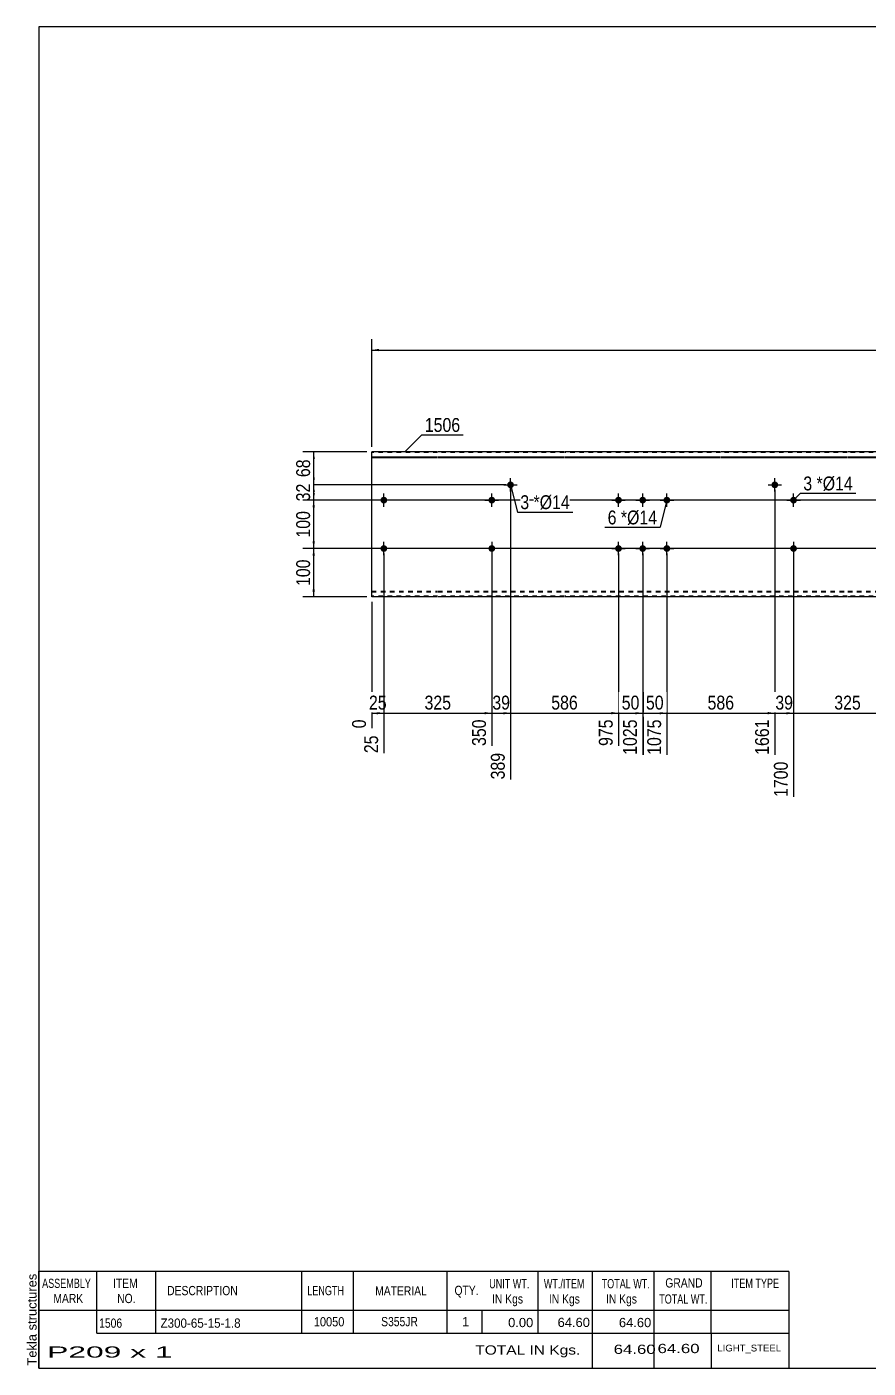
# Model space of a CAD drawing. Header units: millimetres. Extents: x -71 to 331, y -174 to 103.
# Drawn here: x -71.3 to 102.6, y -174.3 to 102.8 of the extents above; entities that cross this region are included whole.
import ezdxf

# ---------------------------------------------------------------- set-up
doc = ezdxf.new("R2010")
doc.units = ezdxf.units.MM
doc.linetypes.add('DXK_LINE_DOT1', pattern=[1.8814, 0.9407, -0.9407])
doc.styles.add('Arial', font='ARIAL.TTF', dxfattribs={"height": 0.2})
doc.styles.add('Arial Narrow', font='ARIALN.TTF', dxfattribs={"height": 0.2})

# ---------------------------------------------------------------- blocks, each defined once
blk = doc.blocks.new('Unknown-627191505-2135')
at = {"color": 5, "linetype": 'Continuous'}
for p, q in [((331.25, 102.75), (-68.75, 102.75)), ((-68.75, 102.75), (-68.75, -174.25)), ((331.25, -174.25), (331.25, 102.75)), ((-68.75, -174.25), (331.25, -174.25))]:
    blk.add_line(p, q, dxfattribs=at)
at = {"color": 174, "linetype": 'Continuous', "style": 'Arial'}
blk.add_text('Tekla structures', height=1.9102, rotation=90, dxfattribs=at).set_placement((-69.25, -173.75))
blk = doc.blocks.new('Part-627191505-1218 - 1203')
at = {"color": 2, "linetype": 'Continuous'}
for p, q in [((0, -15), (0, 15)), ((13.6, 15), (0, 15)), ((0, 13.94), (13.6, 13.94)), ((39.77, 15), (13.7, 15)), ((13.7, 13.94), (39.77, 13.94)), ((72.06, 15), (39.87, 15)), ((39.87, 13.94), (72.06, 13.94)), ((98.24, 15), (72.16, 15)), ((72.16, 13.94), (98.24, 13.94)), ((120.53, 15), (98.34, 15)), ((98.34, 13.94), (120.53, 13.94)), ((142.03, 15), (120.63, 15)), ((120.63, 13.94), (142.03, 13.94)), ((164.33, 15), (142.13, 15)), ((142.13, 13.94), (164.33, 13.94)), ((189.78, 15), (164.43, 15)), ((164.43, 13.94), (189.78, 13.94)), ((222.07, 15), (189.88, 15)), ((189.88, 13.94), (222.07, 13.94)), ((247.52, 15), (222.17, 15)), ((222.17, 13.94), (247.52, 13.94)), ((261.22, 15), (247.62, 15)), ((247.62, 13.94), (261.22, 13.94)), ((261.22, 15), (261.22, 13.94)), ((261.22, 13.94), (261.22, -15)), ((0, 13.81), (13.6, 13.81)), ((13.7, 13.81), (39.77, 13.81)), ((39.87, 13.81), (72.06, 13.81)), ((72.16, 13.81), (98.24, 13.81)), ((98.34, 13.81), (120.53, 13.81)), ((120.63, 13.81), (142.03, 13.81)), ((142.13, 13.81), (164.33, 13.81)), ((164.43, 13.81), (189.78, 13.81)), ((189.88, 13.81), (222.07, 13.81)), ((222.17, 13.81), (247.52, 13.81)), ((247.62, 13.81), (261.22, 13.81)), ((13.6, -15), (0, -15)), ((39.77, -15), (13.7, -15)), ((72.06, -15), (39.87, -15)), ((98.24, -15), (72.16, -15)), ((120.53, -15), (98.34, -15)), ((142.03, -15), (120.63, -15)), ((164.33, -15), (142.13, -15)), ((189.78, -15), (164.43, -15)), ((222.07, -15), (189.88, -15)), ((247.52, -15), (222.17, -15)), ((261.22, -15), (247.62, -15))]:
    blk.add_line(p, q, dxfattribs=at)
at = {"color": 7, "linetype": 'DXK_LINE_DOT1'}
for p, q in [((13.6, 14.82), (0, 14.82)), ((39.77, 14.82), (13.7, 14.82)), ((72.06, 14.82), (39.87, 14.82)), ((98.24, 14.82), (72.16, 14.82)), ((120.53, 14.82), (98.34, 14.82)), ((142.03, 14.82), (120.63, 14.82)), ((164.33, 14.82), (142.13, 14.82)), ((189.78, 14.82), (164.43, 14.82)), ((222.07, 14.82), (189.88, 14.82)), ((247.52, 14.82), (222.17, 14.82)), ((261.22, 14.82), (247.62, 14.82)), ((0, -13.81), (13.6, -13.81)), ((13.7, -13.81), (39.77, -13.81)), ((39.87, -13.81), (72.06, -13.81)), ((72.16, -13.81), (98.24, -13.81)), ((98.34, -13.81), (120.53, -13.81)), ((120.63, -13.81), (142.03, -13.81)), ((142.13, -13.81), (164.33, -13.81)), ((164.43, -13.81), (189.78, -13.81)), ((189.88, -13.81), (222.07, -13.81)), ((222.17, -13.81), (247.52, -13.81)), ((247.62, -13.81), (261.22, -13.81)), ((0, -13.94), (13.6, -13.94)), ((13.6, -14.82), (0, -14.82)), ((13.7, -13.94), (39.77, -13.94)), ((39.77, -14.82), (13.7, -14.82)), ((39.87, -13.94), (72.06, -13.94)), ((72.06, -14.82), (39.87, -14.82)), ((72.16, -13.94), (98.24, -13.94)), ((98.24, -14.82), (72.16, -14.82)), ((98.34, -13.94), (120.53, -13.94)), ((120.53, -14.82), (98.34, -14.82)), ((120.63, -13.94), (142.03, -13.94)), ((142.03, -14.82), (120.63, -14.82)), ((142.13, -13.94), (164.33, -13.94)), ((164.33, -14.82), (142.13, -14.82)), ((164.43, -13.94), (189.78, -13.94)), ((189.78, -14.82), (164.43, -14.82)), ((189.88, -13.94), (222.07, -13.94)), ((222.07, -14.82), (189.88, -14.82)), ((222.17, -13.94), (247.52, -13.94)), ((247.52, -14.82), (222.17, -14.82)), ((247.62, -13.94), (261.22, -13.94)), ((261.22, -14.82), (247.62, -14.82))]:
    blk.add_line(p, q, dxfattribs=at)
blk = doc.blocks.new('Bolt-627191505-1224 - 1203')
at = {"linetype": 'Continuous'}
for points in [[(50.27, 5, -1), (51.67, 5, -1)], [(55.27, 5, -1), (56.67, 5, -1)], [(60.27, 5, -1), (61.67, 5, -1)], [(50.27, -5, -1), (51.67, -5, -1)], [(55.27, -5, -1), (56.67, -5, -1)], [(60.27, -5, -1), (61.67, -5, -1)]]:
    blk.add_hatch(color=3, dxfattribs=at).paths.add_polyline_path(points)
at = {"color": 3, "linetype": 'Continuous'}
for p, q in [((50.97, 3.6), (50.97, 6.4)), ((55.97, 3.6), (55.97, 6.4)), ((60.97, 3.6), (60.97, 6.4)), ((49.57, 5), (52.37, 5)), ((54.57, 5), (57.37, 5)), ((59.57, 5), (62.37, 5)), ((49.57, -5), (52.37, -5)), ((50.97, -6.4), (50.97, -3.6)), ((54.57, -5), (57.37, -5)), ((55.97, -6.4), (55.97, -3.6)), ((59.57, -5), (62.37, -5)), ((60.97, -6.4), (60.97, -3.6))]:
    blk.add_line(p, q, dxfattribs=at)
blk = doc.blocks.new('Bolt-627191505-1225 - 1203')
at = {"linetype": 'Continuous'}
blk.add_hatch(color=3, dxfattribs=at).paths.add_polyline_path([(27.97, 8.15, -1), (29.37, 8.15, -1)])
at = {"color": 3, "linetype": 'Continuous'}
for p, q in [((28.67, 6.75), (28.67, 9.55)), ((27.27, 8.15), (30.07, 8.15))]:
    blk.add_line(p, q, dxfattribs=at)
blk = doc.blocks.new('Bolt-627191505-1226 - 1203')
at = {"linetype": 'Continuous'}
blk.add_hatch(color=3, dxfattribs=at).paths.add_polyline_path([(82.56, 8.15, -1), (83.96, 8.15, -1)])
at = {"color": 3, "linetype": 'Continuous'}
for p, q in [((83.26, 6.75), (83.26, 9.55)), ((81.86, 8.15), (84.66, 8.15))]:
    blk.add_line(p, q, dxfattribs=at)
blk = doc.blocks.new('Bolt-627191505-1227 - 1203')
at = {"linetype": 'Continuous'}
blk.add_hatch(color=3, dxfattribs=at).paths.add_polyline_path([(25.49, -5, -1), (24.09, -5, -1)])
at = {"color": 3, "linetype": 'Continuous'}
for p, q in [((26.19, -5), (23.39, -5)), ((24.79, -3.6), (24.79, -6.4))]:
    blk.add_line(p, q, dxfattribs=at)
blk = doc.blocks.new('Bolt-627191505-1228 - 1203')
at = {"linetype": 'Continuous'}
blk.add_hatch(color=3, dxfattribs=at).paths.add_polyline_path([(24.09, 5, -1), (25.49, 5, -1)])
at = {"color": 3, "linetype": 'Continuous'}
for p, q in [((24.79, 3.6), (24.79, 6.4)), ((23.39, 5), (26.19, 5))]:
    blk.add_line(p, q, dxfattribs=at)
blk = doc.blocks.new('Bolt-627191505-1230 - 1203')
at = {"linetype": 'Continuous'}
blk.add_hatch(color=3, dxfattribs=at).paths.add_polyline_path([(86.44, 5, -1), (87.84, 5, -1)])
at = {"color": 3, "linetype": 'Continuous'}
for p, q in [((87.14, 3.6), (87.14, 6.4)), ((85.74, 5), (88.54, 5))]:
    blk.add_line(p, q, dxfattribs=at)
blk = doc.blocks.new('Bolt-627191505-1231 - 1203')
at = {"linetype": 'Continuous'}
blk.add_hatch(color=3, dxfattribs=at).paths.add_polyline_path([(87.84, -5, -1), (86.44, -5, -1)])
at = {"color": 3, "linetype": 'Continuous'}
for p, q in [((88.54, -5), (85.74, -5)), ((87.14, -3.6), (87.14, -6.4))]:
    blk.add_line(p, q, dxfattribs=at)
blk = doc.blocks.new('Bolt-627191505-1232 - 1203')
at = {"linetype": 'Continuous'}
for points in [[(1.8, 5, -1), (3.2, 5, -1)], [(108.74, 5, -1), (110.14, 5, -1)]]:
    blk.add_hatch(color=3, dxfattribs=at).paths.add_polyline_path(points)
at = {"color": 3, "linetype": 'Continuous'}
for p, q in [((2.5, 3.6), (2.5, 6.4)), ((109.44, 3.6), (109.44, 6.4)), ((3.9, 5), (1.1, 5)), ((110.84, 5), (108.04, 5))]:
    blk.add_line(p, q, dxfattribs=at)
blk = doc.blocks.new('Bolt-627191505-1233 - 1203')
at = {"linetype": 'Continuous'}
for points in [[(1.8, -5, -1), (3.2, -5, -1)], [(108.74, -5, -1), (110.14, -5, -1)]]:
    blk.add_hatch(color=3, dxfattribs=at).paths.add_polyline_path(points)
at = {"color": 3, "linetype": 'Continuous'}
for p, q in [((3.9, -5), (1.1, -5)), ((2.5, -6.4), (2.5, -3.6)), ((110.84, -5), (108.04, -5)), ((109.44, -6.4), (109.44, -3.6))]:
    blk.add_line(p, q, dxfattribs=at)
blk = doc.blocks.new('StraightDimension-627191505-1421 - 1203')
at = {"linetype": 'Continuous'}
for points in [[(1.5, 35.75), (0, 36), (1.5, 36.25)], [(259.72, 36.25), (261.22, 36), (259.72, 35.75)]]:
    blk.add_hatch(color=7, dxfattribs=at).paths.add_polyline_path(points)
at = {"color": 7, "linetype": 'Continuous'}
for p, q in [((0, 16), (0, 38.25)), ((261.22, 16), (261.22, 38.25)), ((0, 36), (261.22, 36))]:
    blk.add_line(p, q, dxfattribs=at)
at = {"color": 0}
blk.add_wipeout([(135.78, 36.15), (135.78, 40.35), (125.44, 40.35), (125.44, 36.15)], dxfattribs=at)
at = {"color": 3, "style": 'Arial Narrow'}
blk.add_text('10050', height=2.863, dxfattribs=at).set_placement((126.04, 36.75))
blk = doc.blocks.new('StraightDimension-627191505-1293 - 1203')
at = {"linetype": 'Continuous'}
blk.add_hatch(color=7, dxfattribs=at).paths.add_polyline_path([(81.76, -38.75), (83.26, -39), (81.76, -39.25)])
at = {"color": 7, "linetype": 'Continuous'}
for p, q in [((83.26, 7.15), (83.26, -47.61)), ((60.97, -6), (60.97, -47.61)), ((60.97, -39), (83.26, -39))]:
    blk.add_line(p, q, dxfattribs=at)
at = {"color": 0}
blk.add_wipeout([(75.46, -38.85), (75.46, -34.65), (68.77, -34.65), (68.77, -38.85)], dxfattribs=at)
at = {"color": 0, "linetype": 'Continuous'}
blk.add_wipeout([(82.66, -39.7), (78.46, -39.7), (78.46, -48.21), (82.66, -48.21)], dxfattribs=at)
at = {"color": 3, "style": 'Arial Narrow'}
blk.add_text('586', height=2.863, dxfattribs=at).set_placement((69.37, -38.25))
at = {"color": 3, "linetype": 'Continuous', "style": 'Arial Narrow'}
blk.add_text('1661', height=2.863, rotation=90.0002, dxfattribs=at).set_placement((82.06, -47.61))
blk = doc.blocks.new('StraightDimension-627191505-1297 - 1203')
at = {"linetype": 'Continuous'}
blk.add_hatch(color=7, dxfattribs=at).paths.add_polyline_path([(27.17, -38.75), (28.67, -39), (27.17, -39.25)])
at = {"color": 7, "linetype": 'Continuous'}
for p, q in [((28.67, 7.15), (28.67, -52.68)), ((24.79, -6), (24.79, -45.78)), ((24.79, -39), (28.67, -39))]:
    blk.add_line(p, q, dxfattribs=at)
at = {"color": 0}
blk.add_wipeout([(29.16, -38.85), (29.16, -34.65), (24.31, -34.65), (24.31, -38.85)], dxfattribs=at)
at = {"color": 0, "linetype": 'Continuous'}
blk.add_wipeout([(28.07, -46.6), (23.87, -46.6), (23.87, -53.28), (28.07, -53.28)], dxfattribs=at)
at = {"color": 3, "style": 'Arial Narrow'}
blk.add_text('39', height=2.863, dxfattribs=at).set_placement((24.91, -38.25))
at = {"color": 3, "linetype": 'Continuous', "style": 'Arial Narrow'}
blk.add_text('389', height=2.863, rotation=90.0002, dxfattribs=at).set_placement((27.47, -52.68))
blk = doc.blocks.new('StraightDimension-627191505-1292 - 1203')
at = {"linetype": 'Continuous'}
blk.add_hatch(color=7, dxfattribs=at).paths.add_polyline_path([(85.64, -38.75), (87.14, -39), (85.64, -39.25)])
at = {"color": 7, "linetype": 'Continuous'}
for p, q in [((83.26, 7.15), (83.26, -47.61)), ((87.14, -6), (87.14, -56.31)), ((83.26, -39), (87.14, -39))]:
    blk.add_line(p, q, dxfattribs=at)
at = {"color": 0}
blk.add_wipeout([(87.63, -38.85), (87.63, -34.65), (82.77, -34.65), (82.77, -38.85)], dxfattribs=at)
at = {"color": 0, "linetype": 'Continuous'}
blk.add_wipeout([(86.54, -48.4), (82.34, -48.4), (82.34, -56.91), (86.54, -56.91)], dxfattribs=at)
at = {"color": 3, "style": 'Arial Narrow'}
blk.add_text('39', height=2.863, dxfattribs=at).set_placement((83.37, -38.25))
at = {"color": 3, "linetype": 'Continuous', "style": 'Arial Narrow'}
blk.add_text('1700', height=2.863, rotation=90.0002, dxfattribs=at).set_placement((85.94, -56.31))
blk = doc.blocks.new('StraightDimension-627191505-1291 - 1203')
at = {"linetype": 'Continuous'}
blk.add_hatch(color=7, dxfattribs=at).paths.add_polyline_path([(107.94, -38.75), (109.44, -39), (107.94, -39.25)])
at = {"color": 7, "linetype": 'Continuous'}
for p, q in [((87.14, -6), (87.14, -56.31)), ((109.44, -6), (109.44, -47.61)), ((87.14, -39), (109.44, -39))]:
    blk.add_line(p, q, dxfattribs=at)
at = {"color": 0}
blk.add_wipeout([(101.63, -38.85), (101.63, -34.65), (94.95, -34.65), (94.95, -38.85)], dxfattribs=at)
at = {"color": 0, "linetype": 'Continuous'}
blk.add_wipeout([(108.84, -39.7), (104.64, -39.7), (104.64, -48.21), (108.84, -48.21)], dxfattribs=at)
at = {"color": 3, "style": 'Arial Narrow'}
blk.add_text('325', height=2.863, dxfattribs=at).set_placement((95.55, -38.25))
at = {"color": 3, "linetype": 'Continuous', "style": 'Arial Narrow'}
blk.add_text('2025', height=2.863, rotation=90.0002, dxfattribs=at).set_placement((108.24, -47.61))
blk = doc.blocks.new('StraightDimension-627191505-1299 - 1203')
at = {"linetype": 'Continuous'}
blk.add_hatch(color=7, dxfattribs=at).paths.add_polyline_path([(1, -38.75), (2.5, -39), (1, -39.25)])
at = {"color": 7, "linetype": 'Continuous'}
for p, q in [((2.5, -6), (2.5, -47.26)), ((0, -16), (0, -42.13)), ((0, -39), (2.5, -39))]:
    blk.add_line(p, q, dxfattribs=at)
at = {"color": 0}
blk.add_wipeout([(3.68, -38.85), (3.68, -34.65), (-1.18, -34.65), (-1.18, -38.85)], dxfattribs=at)
at = {"color": 0, "linetype": 'Continuous'}
blk.add_wipeout([(1.9, -43), (-2.3, -43), (-2.3, -47.86), (1.9, -47.86)], dxfattribs=at)
at = {"color": 3, "style": 'Arial Narrow'}
blk.add_text('25', height=2.863, dxfattribs=at).set_placement((-0.58, -38.25))
at = {"color": 0, "linetype": 'Continuous'}
blk.add_wipeout([(-0.6, -39.7), (-4.8, -39.7), (-4.8, -42.73), (-0.6, -42.73)], dxfattribs=at)
at = {"color": 3, "linetype": 'Continuous', "style": 'Arial Narrow'}
for s, height, p in [('0', 2.86, (-1.2, -42.13)), ('25', 2.863, (1.3, -47.26))]:
    blk.add_text(s, height=height, rotation=90.0002, dxfattribs=at).set_placement(p)
blk = doc.blocks.new('StraightDimension-627191505-1294 - 1203')
at = {"linetype": 'Continuous'}
blk.add_hatch(color=7, dxfattribs=at).paths.add_polyline_path([(59.47, -38.75), (60.97, -39), (59.47, -39.25)])
at = {"color": 7, "linetype": 'Continuous'}
for p, q in [((55.97, -6), (55.97, -47.61)), ((60.97, -6), (60.97, -47.61)), ((55.97, -39), (60.97, -39))]:
    blk.add_line(p, q, dxfattribs=at)
at = {"color": 0}
blk.add_wipeout([(60.9, -38.85), (60.9, -34.65), (56.04, -34.65), (56.04, -38.85)], dxfattribs=at)
at = {"color": 3, "style": 'Arial Narrow'}
blk.add_text('50', height=2.863, dxfattribs=at).set_placement((56.64, -38.25))
at = {"color": 0, "linetype": 'Continuous'}
blk.add_wipeout([(60.37, -39.7), (56.17, -39.7), (56.17, -48.21), (60.37, -48.21)], dxfattribs=at)
at = {"color": 3, "linetype": 'Continuous', "style": 'Arial Narrow'}
blk.add_text('1075', height=2.863, rotation=90.0002, dxfattribs=at).set_placement((59.77, -47.61))
blk = doc.blocks.new('StraightDimension-627191505-1296 - 1203')
at = {"linetype": 'Continuous'}
blk.add_hatch(color=7, dxfattribs=at).paths.add_polyline_path([(49.47, -38.75), (50.97, -39), (49.47, -39.25)])
at = {"color": 7, "linetype": 'Continuous'}
for p, q in [((28.67, 7.15), (28.67, -52.68)), ((50.97, -6), (50.97, -45.78)), ((28.67, -39), (50.97, -39))]:
    blk.add_line(p, q, dxfattribs=at)
at = {"color": 0}
blk.add_wipeout([(43.16, -38.85), (43.16, -34.65), (36.48, -34.65), (36.48, -38.85)], dxfattribs=at)
at = {"color": 0, "linetype": 'Continuous'}
blk.add_wipeout([(50.37, -39.7), (46.17, -39.7), (46.17, -46.38), (50.37, -46.38)], dxfattribs=at)
at = {"color": 3, "style": 'Arial Narrow'}
blk.add_text('586', height=2.863, dxfattribs=at).set_placement((37.08, -38.25))
at = {"color": 3, "linetype": 'Continuous', "style": 'Arial Narrow'}
blk.add_text('975', height=2.863, rotation=90.0002, dxfattribs=at).set_placement((49.77, -45.78))
blk = doc.blocks.new('StraightDimension-627191505-1404 - 1203')
at = {"linetype": 'Continuous'}
for points in [[(-12.25, -6.5), (-12, -5), (-11.75, -6.5)], [(-11.75, -13.5), (-12, -15), (-12.25, -13.5)]]:
    blk.add_hatch(color=7, dxfattribs=at).paths.add_polyline_path(points)
at = {"color": 7, "linetype": 'Continuous'}
for p, q in [((152.23, -5), (-14.25, -5)), ((-12, -15), (-12, -5)), ((-1, -15), (-14.25, -15))]:
    blk.add_line(p, q, dxfattribs=at)
at = {"color": 0}
blk.add_wipeout([(-12.15, -6.66), (-16.35, -6.66), (-16.35, -13.34), (-12.15, -13.34)], dxfattribs=at)
at = {"color": 3, "style": 'Arial Narrow'}
blk.add_text('100', height=2.863, rotation=90.0002, dxfattribs=at).set_placement((-12.75, -12.74))
blk = doc.blocks.new('StraightDimension-627191505-1295 - 1203')
at = {"linetype": 'Continuous'}
blk.add_hatch(color=7, dxfattribs=at).paths.add_polyline_path([(54.47, -38.75), (55.97, -39), (54.47, -39.25)])
at = {"color": 7, "linetype": 'Continuous'}
for p, q in [((50.97, -6), (50.97, -45.78)), ((55.97, -6), (55.97, -47.61)), ((50.97, -39), (55.97, -39))]:
    blk.add_line(p, q, dxfattribs=at)
at = {"color": 0}
blk.add_wipeout([(55.9, -38.85), (55.9, -34.65), (51.04, -34.65), (51.04, -38.85)], dxfattribs=at)
at = {"color": 3, "style": 'Arial Narrow'}
blk.add_text('50', height=2.863, dxfattribs=at).set_placement((51.64, -38.25))
at = {"color": 0, "linetype": 'Continuous'}
blk.add_wipeout([(55.37, -39.7), (51.17, -39.7), (51.17, -48.21), (55.37, -48.21)], dxfattribs=at)
at = {"color": 3, "linetype": 'Continuous', "style": 'Arial Narrow'}
blk.add_text('1025', height=2.863, rotation=90.0002, dxfattribs=at).set_placement((54.77, -47.61))
blk = doc.blocks.new('StraightDimension-627191505-1298 - 1203')
at = {"linetype": 'Continuous'}
blk.add_hatch(color=7, dxfattribs=at).paths.add_polyline_path([(23.29, -38.75), (24.79, -39), (23.29, -39.25)])
at = {"color": 7, "linetype": 'Continuous'}
for p, q in [((2.5, -6), (2.5, -47.26)), ((24.79, -6), (24.79, -45.78)), ((2.5, -39), (24.79, -39))]:
    blk.add_line(p, q, dxfattribs=at)
at = {"color": 0}
blk.add_wipeout([(16.99, -38.85), (16.99, -34.65), (10.3, -34.65), (10.3, -38.85)], dxfattribs=at)
at = {"color": 0, "linetype": 'Continuous'}
blk.add_wipeout([(24.19, -39.7), (19.99, -39.7), (19.99, -46.38), (24.19, -46.38)], dxfattribs=at)
at = {"color": 3, "style": 'Arial Narrow'}
blk.add_text('325', height=2.863, dxfattribs=at).set_placement((10.9, -38.25))
at = {"color": 3, "linetype": 'Continuous', "style": 'Arial Narrow'}
blk.add_text('350', height=2.863, rotation=90.0002, dxfattribs=at).set_placement((23.59, -45.78))
blk = doc.blocks.new('StraightDimension-627191505-1401 - 1203')
at = {"linetype": 'Continuous'}
for points in [[(-12.25, 13.5), (-12, 15), (-11.75, 13.5)], [(-11.75, 9.65), (-12, 8.15), (-12.25, 9.65)]]:
    blk.add_hatch(color=7, dxfattribs=at).paths.add_polyline_path(points)
at = {"color": 7, "linetype": 'Continuous'}
for p, q in [((-1, 15), (-14.25, 15)), ((-12, 8.15), (-12, 15)), ((27.67, 8.15), (-14.25, 8.15))]:
    blk.add_line(p, q, dxfattribs=at)
at = {"color": 0}
blk.add_wipeout([(-12.15, 14.01), (-16.35, 14.01), (-16.35, 9.15), (-12.15, 9.15)], dxfattribs=at)
at = {"color": 3, "style": 'Arial Narrow'}
blk.add_text('68', height=2.863, rotation=90.0002, dxfattribs=at).set_placement((-12.75, 9.75))
blk = doc.blocks.new('StraightDimension-627191505-1402 - 1203')
at = {"linetype": 'Continuous'}
for points in [[(-12.25, 6.65), (-12, 8.15), (-11.75, 6.65)], [(-11.75, 6.5), (-12, 5), (-12.25, 6.5)]]:
    blk.add_hatch(color=7, dxfattribs=at).paths.add_polyline_path(points)
at = {"color": 7, "linetype": 'Continuous'}
for p, q in [((27.67, 8.15), (-14.25, 8.15)), ((-12, 5), (-12, 8.15)), ((152.23, 5), (-14.25, 5))]:
    blk.add_line(p, q, dxfattribs=at)
at = {"color": 0}
blk.add_wipeout([(-12.15, 9.01), (-16.35, 9.01), (-16.35, 4.15), (-12.15, 4.15)], dxfattribs=at)
at = {"color": 3, "style": 'Arial Narrow'}
blk.add_text('32', height=2.863, rotation=90.0002, dxfattribs=at).set_placement((-12.75, 4.75))
blk = doc.blocks.new('StraightDimension-627191505-1403 - 1203')
at = {"linetype": 'Continuous'}
for points in [[(-12.25, 3.5), (-12, 5), (-11.75, 3.5)], [(-11.75, -3.5), (-12, -5), (-12.25, -3.5)]]:
    blk.add_hatch(color=7, dxfattribs=at).paths.add_polyline_path(points)
at = {"color": 7, "linetype": 'Continuous'}
for p, q in [((152.23, 5), (-14.25, 5)), ((-12, -5), (-12, 5)), ((152.23, -5), (-14.25, -5))]:
    blk.add_line(p, q, dxfattribs=at)
at = {"color": 0}
blk.add_wipeout([(-12.15, 3.34), (-16.35, 3.34), (-16.35, -3.34), (-12.15, -3.34)], dxfattribs=at)
at = {"color": 3, "style": 'Arial Narrow'}
blk.add_text('100', height=2.863, rotation=90.0002, dxfattribs=at).set_placement((-12.75, -2.74))
blk = doc.blocks.new('CBS_BOM-627191505-2206')
at = {"color": 7, "linetype": 'Continuous'}
for p, q in [((-68.78, -162.28), (-68.78, -154.28)), ((-68.78, -154.28), (86.14, -154.28)), ((-56.78, -162.28), (-56.78, -154.28)), ((-44.59, -162.28), (-44.59, -154.28)), ((-14.43, -162.28), (-14.43, -154.28)), ((-3.75, -162.28), (-3.75, -154.28)), ((15.57, -162.28), (15.57, -154.28)), ((34.37, -162.28), (34.37, -154.28)), ((45.58, -162.28), (45.58, -154.28)), ((58.37, -162.28), (58.37, -154.28)), ((70.12, -162.28), (70.12, -154.28)), ((86.14, -154.29), (86.14, -162.27)), ((-68.78, -162.28), (86.14, -162.28)), ((-68.78, -167.08), (-68.78, -162.28)), ((-56.78, -167.08), (-56.78, -162.28)), ((-44.59, -167.08), (-44.59, -162.28)), ((-14.43, -167.08), (-14.43, -162.28)), ((-3.75, -167.08), (-3.75, -162.28)), ((15.57, -167.08), (15.57, -162.28)), ((22.83, -167.08), (22.83, -162.28)), ((34.37, -167.08), (34.37, -162.28)), ((45.58, -167.08), (45.58, -162.28)), ((58.37, -167.08), (58.37, -162.28)), ((70.14, -167.08), (70.14, -162.28)), ((86.14, -162.28), (86.14, -167.08)), ((-68.78, -174.28), (-68.78, -167.1)), ((-56.78, -167.08), (86.14, -167.08)), ((45.58, -174.28), (45.58, -167.1)), ((58.37, -174.28), (58.37, -167.1)), ((70.18, -174.28), (70.18, -167.1)), ((86.14, -167.08), (86.14, -174.28)), ((-68.78, -174.28), (86.14, -174.28))]:
    blk.add_line(p, q, dxfattribs=at)
at = {"color": 3, "linetype": 'Continuous', "style": 'Arial'}
for s, height, width, p in [('ASSEMBLY', 1.91, 0.7, (-68.1, -157.71)), ('ITEM', 1.91, 0.8, (-53.45, -157.71)), ('DESCRIPTION', 1.9102, 0.8, (-42.27, -159.21)), ('LENGTH', 1.91, 0.7, (-13.32, -159.21)), ('MATERIAL', 1.91, 0.8, (0.7, -159.26)), ('QTY.', 1.91, 0.8, (17.09, -159.18)), ('UNIT WT.', 1.91, 0.7, (24.26, -157.78)), ('WT./ITEM', 1.91, 0.7, (35.55, -157.78)), ('TOTAL WT.', 1.91, 0.7, (47.49, -157.78)), ('GRAND', 1.91, 0.8, (60.64, -157.62)), ('ITEM TYPE', 1.91, 0.7, (74.28, -157.7)), ('MARK', 1.91, 0.8, (-65.78, -160.84)), ('NO.', 1.91, 0.8, (-52.6, -160.84)), ('IN Kgs', 1.91, 0.8, (24.84, -160.92)), ('IN Kgs', 1.91, 0.8, (36.59, -160.92)), ('IN Kgs', 1.91, 0.8, (48.38, -160.92)), ('TOTAL WT.', 1.91, 0.7, (59.38, -160.96))]:
    blk.add_text(s, height=height, dxfattribs=dict(at, width=width)).set_placement(p)
at = {"color": 7, "linetype": 'Continuous', "style": 'Arial'}
for s, height, width, p in [('1506', 1.91, 0.8, (-56.32, -165.93)), ('Z300-65-15-1.8', 1.9102, 0.9, (-43.65, -165.93)), ('10050', 1.91, 0.85, (-11.97, -165.65)), ('S355JR', 1.91, 0.8, (1.94, -165.62))]:
    blk.add_text(s, height=height, dxfattribs=dict(at, width=width)).set_placement(p)
for s, p in [('1', (18.66, -165.62)), ('0.00', (28.17, -165.81)), ('64.60', (38.39, -165.78)), ('64.60', (51.06, -165.81))]:
    blk.add_text(s, height=1.91, dxfattribs=at).set_placement(p)
at = {"color": 6, "linetype": 'Continuous', "style": 'Arial'}
for s, height, width, p in [('P209 x 1', 2.292, 2.05, (-67.06, -172.09)), ('TOTAL IN Kgs.', 1.9102, 1.2, (21.38, -171.48)), ('64.60', 1.91, 1.3, (49.97, -171.33)), ('64.60', 1.91, 1.3, (59.04, -171.17))]:
    blk.add_text(s, height=height, dxfattribs=dict(at, width=width)).set_placement(p)
blk.add_text('LIGHT_STEEL', height=1.4135, dxfattribs=at).set_placement((71.39, -170.83))
blk = doc.blocks.new('Mark-627191505-1472 - 1203')
at = {"color": 0}
blk.add_wipeout([(50.56, -0.01), (50.56, 2.99), (48.73, 2.99), (48.73, -0.01)], dxfattribs=at)
blk.add_wipeout([(50.56, -0.01), (50.56, 2.99), (48.73, 2.99), (48.73, -0.01)], dxfattribs=at)
blk.add_wipeout([(52.74, -0.01), (52.74, 2.99), (51.46, 2.99), (51.46, -0.01)], dxfattribs=at)
blk.add_wipeout([(52.74, -0.01), (52.74, 2.99), (51.46, 2.99), (51.46, -0.01)], dxfattribs=at)
at = {"color": 3, "style": 'Arial Narrow'}
blk.add_text('6', height=2.86, dxfattribs=at).set_placement((48.73, -0.01))
at = {"color": 0}
blk.add_wipeout([(58.95, -0.01), (58.95, 2.99), (52.74, 2.99), (52.74, -0.01)], dxfattribs=at)
blk.add_wipeout([(58.95, -0.01), (58.95, 2.99), (52.74, 2.99), (52.74, -0.01)], dxfattribs=at)
at = {"color": 7, "linetype": 'Continuous'}
for p in [(60.97, 5), (48.13, -0.61)]:
    blk.add_line(p, (59.55, -0.61), dxfattribs=at)
at = {"color": 3, "style": 'Arial Narrow'}
for s, height, p in [('*', 2.86, (51.46, -0.01)), ('Ø14', 2.863, (52.74, -0.01))]:
    blk.add_text(s, height=height, dxfattribs=at).set_placement(p)
blk = doc.blocks.new('Mark-627191505-1424 - 1203')
at = {"color": 0}
blk.add_wipeout([(18.27, 19.09), (18.27, 22.09), (10.96, 22.09), (10.96, 19.09)], dxfattribs=at)
blk.add_wipeout([(18.27, 19.09), (18.27, 22.09), (10.96, 22.09), (10.96, 19.09)], dxfattribs=at)
at = {"color": 7, "linetype": 'Continuous'}
for p, q in [((6.82, 14.95), (10.36, 18.49)), ((10.36, 18.49), (18.87, 18.49))]:
    blk.add_line(p, q, dxfattribs=at)
at = {"color": 3, "style": 'Arial Narrow'}
blk.add_text('1506', height=2.863, dxfattribs=at).set_placement((10.96, 19.09))
blk = doc.blocks.new('MarkSet-627191505-1450 - 1203')
at = {"color": 0}
blk.add_wipeout([(32.52, 3.14), (32.52, 6.14), (30.69, 6.14), (30.69, 3.14)], dxfattribs=at)
blk.add_wipeout([(32.52, 3.14), (32.52, 6.14), (30.69, 6.14), (30.69, 3.14)], dxfattribs=at)
at = {"color": 7, "linetype": 'Continuous'}
blk.add_line((28.67, 8.15), (30.09, 2.54), dxfattribs=at)
at = {"color": 0}
blk.add_wipeout([(34.69, 3.14), (34.69, 6.14), (33.42, 6.14), (33.42, 3.14)], dxfattribs=at)
blk.add_wipeout([(34.69, 3.14), (34.69, 6.14), (33.42, 6.14), (33.42, 3.14)], dxfattribs=at)
at = {"color": 3, "style": 'Arial Narrow'}
blk.add_text('3', height=2.86, dxfattribs=at).set_placement((30.69, 3.14))
at = {"color": 0}
blk.add_wipeout([(40.91, 3.14), (40.91, 6.14), (34.69, 6.14), (34.69, 3.14)], dxfattribs=at)
blk.add_wipeout([(40.91, 3.14), (40.91, 6.14), (34.69, 6.14), (34.69, 3.14)], dxfattribs=at)
at = {"color": 7, "linetype": 'Continuous'}
blk.add_line((30.09, 2.54), (41.51, 2.54), dxfattribs=at)
at = {"color": 3, "style": 'Arial Narrow'}
for s, height, p in [('*', 2.86, (33.42, 3.14)), ('Ø14', 2.863, (34.69, 3.14))]:
    blk.add_text(s, height=height, dxfattribs=at).set_placement(p)
blk = doc.blocks.new('MarkSet-627191505-1457 - 1203')
at = {"color": 0}
blk.add_wipeout([(90.98, 7.01), (90.98, 10.01), (89.16, 10.01), (89.16, 7.01)], dxfattribs=at)
blk.add_wipeout([(90.98, 7.01), (90.98, 10.01), (89.16, 10.01), (89.16, 7.01)], dxfattribs=at)
at = {"color": 7, "linetype": 'Continuous'}
blk.add_line((87.14, 5), (88.56, 6.41), dxfattribs=at)
at = {"color": 0}
blk.add_wipeout([(93.16, 7.01), (93.16, 10.01), (91.88, 10.01), (91.88, 7.01)], dxfattribs=at)
blk.add_wipeout([(93.16, 7.01), (93.16, 10.01), (91.88, 10.01), (91.88, 7.01)], dxfattribs=at)
at = {"color": 3, "style": 'Arial Narrow'}
blk.add_text('3', height=2.86, dxfattribs=at).set_placement((89.16, 7.01))
at = {"color": 0}
blk.add_wipeout([(99.38, 7.01), (99.38, 10.01), (93.16, 10.01), (93.16, 7.01)], dxfattribs=at)
blk.add_wipeout([(99.38, 7.01), (99.38, 10.01), (93.16, 10.01), (93.16, 7.01)], dxfattribs=at)
at = {"color": 7, "linetype": 'Continuous'}
blk.add_line((88.56, 6.41), (99.98, 6.41), dxfattribs=at)
at = {"color": 3, "style": 'Arial Narrow'}
for s, height, p in [('*', 2.86, (91.88, 7.01)), ('Ø14', 2.863, (93.16, 7.01))]:
    blk.add_text(s, height=height, dxfattribs=at).set_placement(p)

msp = doc.modelspace()

# ---------------------------------------------------------------- block references
for name in ['Unknown-627191505-2135', 'Part-627191505-1218 - 1203', 'Bolt-627191505-1225 - 1203', 'Bolt-627191505-1226 - 1203', 'Bolt-627191505-1232 - 1203', 'Bolt-627191505-1228 - 1203', 'Bolt-627191505-1224 - 1203', 'Bolt-627191505-1230 - 1203', 'Bolt-627191505-1233 - 1203', 'Bolt-627191505-1227 - 1203', 'Bolt-627191505-1231 - 1203', 'CBS_BOM-627191505-2206']:
    msp.add_blockref(name, (0, 0))

# ---------------------------------------------------------------- next in the draw order: block references
for name in ['StraightDimension-627191505-1421 - 1203', 'StraightDimension-627191505-1297 - 1203', 'StraightDimension-627191505-1293 - 1203', 'StraightDimension-627191505-1299 - 1203']:
    msp.add_blockref(name, (0, 0))

# ---------------------------------------------------------------- next in the draw order: block references
for name in ['StraightDimension-627191505-1296 - 1203', 'StraightDimension-627191505-1292 - 1203', 'StraightDimension-627191505-1294 - 1203']:
    msp.add_blockref(name, (0, 0))

# ---------------------------------------------------------------- next in the draw order: block references
for name in ['StraightDimension-627191505-1401 - 1203', 'StraightDimension-627191505-1291 - 1203']:
    msp.add_blockref(name, (0, 0))

# ---------------------------------------------------------------- next in the draw order: block references
for name in ['Mark-627191505-1424 - 1203', 'StraightDimension-627191505-1402 - 1203', 'StraightDimension-627191505-1404 - 1203']:
    msp.add_blockref(name, (0, 0))

# ---------------------------------------------------------------- next in the draw order: block references
for name in ['StraightDimension-627191505-1298 - 1203', 'StraightDimension-627191505-1295 - 1203']:
    msp.add_blockref(name, (0, 0))

# ---------------------------------------------------------------- next in the draw order: block references
msp.add_blockref('StraightDimension-627191505-1403 - 1203', (0, 0))

# ---------------------------------------------------------------- next in the draw order: block references
for name in ['MarkSet-627191505-1457 - 1203', 'MarkSet-627191505-1450 - 1203', 'Mark-627191505-1472 - 1203']:
    msp.add_blockref(name, (0, 0))

doc.saveas('drawing.dxf')
